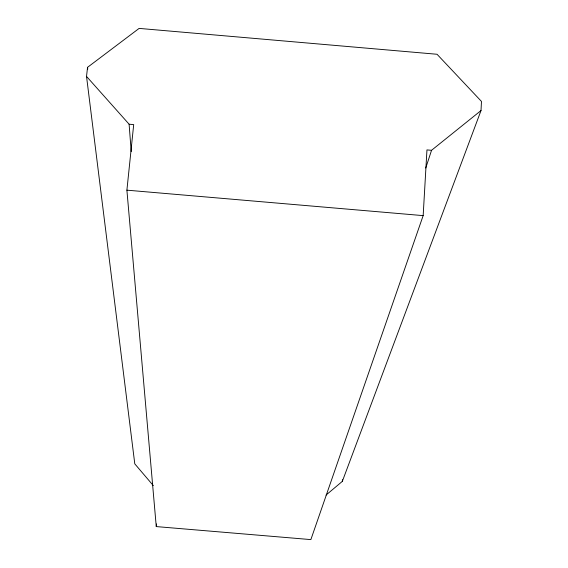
<?xml version="1.0" encoding="UTF-8"?>
<svg xmlns="http://www.w3.org/2000/svg" width="568" height="568" viewBox="0 0 568 568"><rect width="100%" height="100%" fill="white"/><g stroke="black" fill="none" stroke-linecap="round" stroke-linejoin="round"><path stroke-width="0.85" d="M326.039 495.069L342.319 481.387L481.018 110.547L481.472 101.438L437.033 54.265L139.117 28.4L87.543 67.329L86.528 76.41L134.786 463.857L153.332 485.626M86.528 76.41L129.106 124.207L133.7 124.605L126.898 190.166L156.264 526.586L310.866 539.6L423.16 215.627L426.959 149.909L431.545 150.307L481.018 110.547M342.319 481.387L342.44 479.697M156.264 526.586L156.512 523.945M425.744 168.014L431.545 150.307M126.898 190.166L423.16 215.627M87.543 67.329L87.763 69.076M129.106 124.207L131.215 151.613"/></g></svg>
